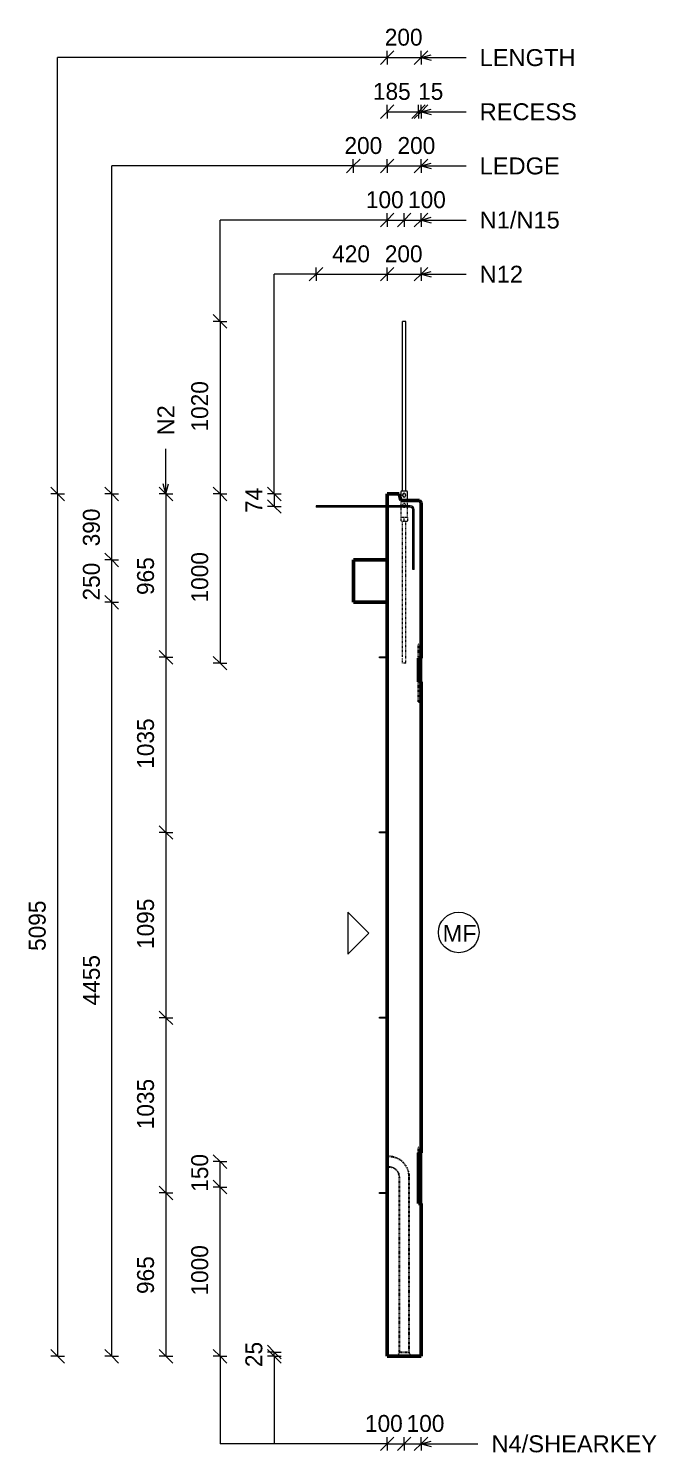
# Model space of a CAD drawing. Header units: millimetres. Extents: x -15811 to -4021, y -2230 to 7892.
# Drawn here: x -7731 to -4021, y -1964 to 6450 of the extents above; entities that cross this region are included whole.
import ezdxf

# ---------------------------------------------------------------- set-up
doc = ezdxf.new("R2010")
doc.units = ezdxf.units.MM
doc.linetypes.add('Dash', pattern=[6.36, 3.18, -3.18])
for name, color, linetype, lineweight in [('A-ANNO-DIMS', 211, 'Continuous', 9), ('A-ANNO-DIMS-40', 211, 'Continuous', 9), ('A-DETL-MBND', 5, 'Continuous', 18), ('A-DETL-THIN', 151, 'Continuous', 18), ('A-GENM', 13, 'Continuous', 18), ('A-GENM-HDLN', 13, 'Dash', 18), ('A-WALL', 113, 'Continuous', 25), ('A-WALL-HDLN', 110, 'Dash', 25), ('G-ANNO-TEXT', 231, 'Continuous', 9), ('S-BEAM', 12, 'Continuous', 18), ('S-RBAR', 171, 'Continuous', 18)]:
    doc.layers.add(name, color=color, linetype=linetype, lineweight=lineweight)
doc.styles.add('Arial_1', font='arial.ttf', dxfattribs={"height": 100})
doc.styles.add('Nirmala UI Semilight', font='NirmalaS.ttf', dxfattribs={"height": 100})
doc.dimstyles.new('Arrow_Filled_-_2_5_NI_UI', dxfattribs={"dimscale": 304.8, "dimtxt": 104.736395, "dimasz": 0.262467, "dimexe": 0.131234, "dimexo": 0.0625, "dimgap": 0.131234, "dimtad": 1, "dimdec": 4, "dimzin": 0, "dimdsep": 46, "dimtxsty": 'Nirmala UI Semilight', "dimblk1": 'OBLIQUE', "dimblk2": 'OBLIQUE', "dimsah": 1, "dimcen": 0.09, "dimazin": 0, "dimtfac": 1, "dimtdec": 4, "dimtix": 1, "dimtmove": 0, "dimatfit": 3, "dimfxl": 0.131234, "dimfxlon": 1, "dimtvp": 1, "dimtolj": 1, "dimtzin": 0, "dimarcsym": 2})
doc.dimstyles.new('Arrow_Filled_-_2_5_NI_UI_2', dxfattribs={"dimscale": 304.8, "dimtxt": 104.736395, "dimasz": 0.262467, "dimexe": 0.131234, "dimexo": 0.0625, "dimgap": 0.131234, "dimtad": 1, "dimdec": 4, "dimzin": 0, "dimdsep": 46, "dimtxsty": 'Nirmala UI Semilight', "dimblk1": 'OBLIQUE', "dimblk2": 'OBLIQUE', "dimsah": 1, "dimcen": 0.09, "dimazin": 0, "dimtfac": 1, "dimtdec": 4, "dimtix": 1, "dimtmove": 2, "dimatfit": 3, "dimfxl": 0.131234, "dimfxlon": 1, "dimtvp": 1, "dimtolj": 1, "dimtzin": 0, "dimarcsym": 2})

# ---------------------------------------------------------------- blocks, each defined once
blk = doc.blocks.new('M_Rectangular Corbel - M_Rectangular Corbel-1562977-Elevation Right')
at = {"layer": 'S-BEAM', "lineweight": 50}
for p, q in [((12913.8, 3310), (12713.8, 3310)), ((12713.8, 3310), (12713.8, 3060)), ((12913.8, 3060), (12913.8, 3310)), ((12713.8, 3060), (12913.8, 3060))]:
    blk.add_line(p, q, dxfattribs=at)
blk = doc.blocks.new('RR spread anchor face based - RR-SA-1_4-160-1726851-Elevation Right')
at = {"layer": 'A-GENM'}
for p, q in [((12868.8, 608), (12873.8, 608)), ((12868.8, 602), (12868.8, 608)), ((12873.8, 602), (12868.8, 602)), ((12873.8, 608), (12913.8, 608)), ((12873.8, 608), (12873.8, 602)), ((12913.8, 602), (12873.8, 602))]:
    blk.add_line(p, q, dxfattribs=at)
blk = doc.blocks.new('RR spread anchor face based - RR-SA-4_0-180-1726831-Elevation Right')
at = {"layer": 'A-GENM'}
for p, q in [((12996.3, 3717.2), (12993.8, 3712.2)), ((12993.8, 3712.2), (12993.8, 3661.2)), ((13031.3, 3717.2), (12996.3, 3717.2)), ((13033.8, 3712.2), (13031.3, 3717.2)), ((13033.8, 3660.5), (13033.8, 3712.2)), ((13004.8, 3690.9), (13004.8, 3694.9)), ((13022.8, 3694.9), (13022.8, 3690.9))]:
    blk.add_line(p, q, dxfattribs=at)
for centre, start, end in [((13013.8, 3694.9), 0, 180), ((13013.8, 3690.9), 180, 0)]:
    blk.add_arc(centre, 9, start, end, dxfattribs=at)
at = {"layer": 'A-GENM-HDLN'}
for p, q in [((12993.8, 3660.7), (12993.8, 3630)), ((12993.8, 3622), (12993.8, 3563.7)), ((13004.8, 3630.1), (13004.8, 3634.1)), ((13022.8, 3634.1), (13022.8, 3630.1)), ((13033.8, 3630), (13033.8, 3660.4)), ((13033.8, 3563.7), (13033.8, 3622)), ((12993.8, 3563.7), (13013.8, 3563.7)), ((12993.8, 3563.7), (12993.8, 3537.2)), ((12993.8, 3563.7), (13033.8, 3563.7)), ((13013.8, 3537.2), (12993.8, 3537.2)), ((13013.8, 3537.2), (13013.8, 3563.7)), ((13013.8, 3563.7), (13033.8, 3563.7)), ((13033.8, 3537.2), (13013.8, 3537.2)), ((13033.8, 3563.7), (13033.8, 3537.2))]:
    blk.add_line(p, q, dxfattribs=at)
for centre, start, end in [((13013.8, 3634.1), 360, 180), ((13013.8, 3630.1), 246.58871, 293.41129)]:
    blk.add_arc(centre, 9, start, end, dxfattribs=at)
blk = doc.blocks.new('DIMBLOCK77-Elevation Right')
at = {"layer": 'A-ANNO-DIMS-40'}
for p, q in [((-6031.8, 4998.4), (-6071.8, 4958.4)), ((-6031.8, 4998.4), (-5991.8, 5038.4)), ((-6031.8, 4998.4), (-6031.8, 5038.4)), ((-6031.8, 4998.4), (-5611.8, 4998.4)), ((-6031.8, 4998.4), (-6031.8, 4958.4)), ((-5611.8, 4998.4), (-5651.8, 4958.4)), ((-5611.8, 4998.4), (-5571.8, 5038.4)), ((-5611.8, 4998.4), (-5611.8, 5038.4)), ((-5611.8, 4998.4), (-5611.8, 4958.4))]:
    blk.add_line(p, q, dxfattribs=at)
at = {"layer": 'A-ANNO-DIMS-40', "color": 0, "insert": (-5937, 5168.9), "char_height": 100, "width": 276.504, "attachment_point": 1, "line_spacing_factor": 1.142579, "style": 'Nirmala UI Semilight'}
blk.add_mtext('420', dxfattribs=at)
blk = doc.blocks.new('_Oblique')
at = {"color": 0, "linetype": 'ByBlock', "lineweight": -2}
blk.add_line((-0.5, -0.5), (0.5, 0.5), dxfattribs=at)
blk = doc.blocks.new('DIMBLOCK78-Elevation Right')
at = {"layer": 'A-ANNO-DIMS-40'}
for p, q in [((-5611.8, 4998.4), (-5651.8, 4958.4)), ((-5611.8, 4998.4), (-5571.8, 5038.4)), ((-5611.8, 4998.4), (-5611.8, 5038.4)), ((-5611.8, 4998.4), (-5411.8, 4998.4)), ((-5611.8, 4998.4), (-5611.8, 4958.4)), ((-5411.8, 4998.4), (-5451.8, 4958.4)), ((-5411.8, 4998.4), (-5371.8, 5038.4)), ((-5411.8, 4998.4), (-5411.8, 5038.4)), ((-5411.8, 4998.4), (-5411.8, 4958.4))]:
    blk.add_line(p, q, dxfattribs=at)
at = {"layer": 'A-ANNO-DIMS-40', "color": 0, "insert": (-5626, 5168.9), "char_height": 100, "width": 274.219, "attachment_point": 1, "line_spacing_factor": 1.142579, "style": 'Nirmala UI Semilight'}
blk.add_mtext('200', dxfattribs=at)
blk = doc.blocks.new('DIMBLOCK79-Elevation Right')
at = {"layer": 'A-ANNO-DIMS-40'}
for p, q in [((-6279.1, 3700), (-6319.1, 3740)), ((-6279.1, 3700), (-6319.1, 3700)), ((-6279.1, 3626), (-6319.1, 3666)), ((-6279.1, 3626), (-6319.1, 3626)), ((-6279.1, 3700), (-6279.1, 3626)), ((-6279.1, 3700), (-6239.1, 3660)), ((-6279.1, 3700), (-6239.1, 3700)), ((-6279.1, 3626), (-6239.1, 3586)), ((-6279.1, 3626), (-6239.1, 3626))]:
    blk.add_line(p, q, dxfattribs=at)
at = {"layer": 'A-ANNO-DIMS-40', "color": 0, "insert": (-6449.6, 3587.8), "char_height": 100, "width": 180.527, "attachment_point": 1, "rotation": 90, "line_spacing_factor": 1.142579, "style": 'Nirmala UI Semilight'}
blk.add_mtext('74', dxfattribs=at)
blk = doc.blocks.new('DIMBLOCK80-Elevation Right')
at = {"layer": 'A-ANNO-DIMS-40'}
for p, q in [((-5611.8, 5318.4), (-5651.8, 5278.4)), ((-5611.8, 5318.4), (-5571.8, 5358.4)), ((-5611.8, 5318.4), (-5611.8, 5358.4)), ((-5611.8, 5318.4), (-5511.8, 5318.4)), ((-5611.8, 5318.4), (-5611.8, 5278.4)), ((-5511.8, 5318.4), (-5551.8, 5278.4)), ((-5511.8, 5318.4), (-5471.8, 5358.4)), ((-5511.8, 5318.4), (-5511.8, 5358.4)), ((-5511.8, 5318.4), (-5511.8, 5278.4))]:
    blk.add_line(p, q, dxfattribs=at)
at = {"layer": 'A-ANNO-DIMS-40', "color": 0, "insert": (-5737.4, 5488.9), "char_height": 100, "width": 246.797, "attachment_point": 1, "line_spacing_factor": 1.142579, "style": 'Nirmala UI Semilight'}
blk.add_mtext('100', dxfattribs=at)
blk = doc.blocks.new('DIMBLOCK81-Elevation Right')
at = {"layer": 'A-ANNO-DIMS-40'}
for p, q in [((-5511.8, 5318.4), (-5551.8, 5278.4)), ((-5511.8, 5318.4), (-5471.8, 5358.4)), ((-5511.8, 5318.4), (-5511.8, 5358.4)), ((-5511.8, 5318.4), (-5411.8, 5318.4)), ((-5511.8, 5318.4), (-5511.8, 5278.4)), ((-5411.8, 5318.4), (-5451.8, 5278.4)), ((-5411.8, 5318.4), (-5371.8, 5358.4)), ((-5411.8, 5318.4), (-5411.8, 5358.4)), ((-5411.8, 5318.4), (-5411.8, 5278.4))]:
    blk.add_line(p, q, dxfattribs=at)
at = {"layer": 'A-ANNO-DIMS-40', "color": 0, "insert": (-5488.5, 5488.9), "char_height": 100, "width": 246.797, "attachment_point": 1, "line_spacing_factor": 1.142579, "style": 'Nirmala UI Semilight'}
blk.add_mtext('100', dxfattribs=at)
blk = doc.blocks.new('DIMBLOCK82-Elevation Right')
at = {"layer": 'A-ANNO-DIMS-40'}
for p, q in [((-6599.1, 4720), (-6639.1, 4760)), ((-6599.1, 4720), (-6639.1, 4720)), ((-6599.1, 4720), (-6599.1, 3700)), ((-6599.1, 4720), (-6559.1, 4680)), ((-6599.1, 4720), (-6559.1, 4720)), ((-6599.1, 3700), (-6639.1, 3740)), ((-6599.1, 3700), (-6639.1, 3700)), ((-6599.1, 3700), (-6559.1, 3660)), ((-6599.1, 3700), (-6559.1, 3700))]:
    blk.add_line(p, q, dxfattribs=at)
at = {"layer": 'A-ANNO-DIMS-40', "color": 0, "insert": (-6769.6, 4069.1), "char_height": 100, "width": 338.203, "attachment_point": 1, "rotation": 90, "line_spacing_factor": 1.142579, "style": 'Nirmala UI Semilight'}
blk.add_mtext('1020', dxfattribs=at)
blk = doc.blocks.new('DIMBLOCK83-Elevation Right')
at = {"layer": 'A-ANNO-DIMS-40'}
for p, q in [((-6599.1, 3700), (-6639.1, 3740)), ((-6599.1, 3700), (-6639.1, 3700)), ((-6599.1, 3700), (-6599.1, 2700)), ((-6599.1, 3700), (-6559.1, 3660)), ((-6599.1, 3700), (-6559.1, 3700)), ((-6599.1, 2700), (-6639.1, 2740)), ((-6599.1, 2700), (-6639.1, 2700)), ((-6599.1, 2700), (-6559.1, 2660)), ((-6599.1, 2700), (-6559.1, 2700))]:
    blk.add_line(p, q, dxfattribs=at)
at = {"layer": 'A-ANNO-DIMS-40', "color": 0, "insert": (-6769.6, 3059.1), "char_height": 100, "width": 338.203, "attachment_point": 1, "rotation": 90, "line_spacing_factor": 1.142579, "style": 'Nirmala UI Semilight'}
blk.add_mtext('1000', dxfattribs=at)
blk = doc.blocks.new('DIMBLOCK84-Elevation Right')
at = {"layer": 'A-ANNO-DIMS-40'}
for p, q in [((-5811.8, 5638.4), (-5851.8, 5598.4)), ((-5811.8, 5638.4), (-5771.8, 5678.4)), ((-5811.8, 5638.4), (-5811.8, 5678.4)), ((-5811.8, 5638.4), (-5611.8, 5638.4)), ((-5811.8, 5638.4), (-5811.8, 5598.4)), ((-5611.8, 5638.4), (-5651.8, 5598.4)), ((-5611.8, 5638.4), (-5571.8, 5678.4)), ((-5611.8, 5638.4), (-5611.8, 5678.4)), ((-5611.8, 5638.4), (-5611.8, 5598.4))]:
    blk.add_line(p, q, dxfattribs=at)
at = {"layer": 'A-ANNO-DIMS-40', "color": 0, "insert": (-5864.3, 5808.9), "char_height": 100, "width": 274.219, "attachment_point": 1, "line_spacing_factor": 1.142579, "style": 'Nirmala UI Semilight'}
blk.add_mtext('200', dxfattribs=at)
blk = doc.blocks.new('DIMBLOCK85-Elevation Right')
at = {"layer": 'A-ANNO-DIMS-40'}
for p, q in [((-5611.8, 5638.4), (-5651.8, 5598.4)), ((-5611.8, 5638.4), (-5571.8, 5678.4)), ((-5611.8, 5638.4), (-5611.8, 5678.4)), ((-5611.8, 5638.4), (-5411.8, 5638.4)), ((-5611.8, 5638.4), (-5611.8, 5598.4)), ((-5411.8, 5638.4), (-5451.8, 5598.4)), ((-5411.8, 5638.4), (-5371.8, 5678.4)), ((-5411.8, 5638.4), (-5411.8, 5678.4)), ((-5411.8, 5638.4), (-5411.8, 5598.4))]:
    blk.add_line(p, q, dxfattribs=at)
at = {"layer": 'A-ANNO-DIMS-40', "color": 0, "insert": (-5550.7, 5808.9), "char_height": 100, "width": 274.219, "attachment_point": 1, "line_spacing_factor": 1.142579, "style": 'Nirmala UI Semilight'}
blk.add_mtext('200', dxfattribs=at)
blk = doc.blocks.new('DIMBLOCK86-Elevation Right')
at = {"layer": 'A-ANNO-DIMS-40'}
for p, q in [((-5611.8, 5958.4), (-5571.8, 5998.4)), ((-5611.8, 5958.4), (-5611.8, 5998.4)), ((-5426.8, 5958.4), (-5386.8, 5998.4)), ((-5426.8, 5958.4), (-5426.8, 5998.4)), ((-5611.8, 5958.4), (-5651.8, 5918.4)), ((-5611.8, 5958.4), (-5426.8, 5958.4)), ((-5611.8, 5958.4), (-5611.8, 5918.4)), ((-5426.8, 5958.4), (-5466.8, 5918.4)), ((-5426.8, 5958.4), (-5426.8, 5918.4))]:
    blk.add_line(p, q, dxfattribs=at)
at = {"layer": 'A-ANNO-DIMS-40', "color": 0, "insert": (-5696.1, 6128.9), "char_height": 100, "width": 246.797, "attachment_point": 1, "line_spacing_factor": 1.142579, "style": 'Nirmala UI Semilight'}
blk.add_mtext('185', dxfattribs=at)
blk = doc.blocks.new('DIMBLOCK87-Elevation Right')
at = {"layer": 'A-ANNO-DIMS-40'}
for p, q in [((-5426.8, 5958.4), (-5386.8, 5998.4)), ((-5426.8, 5958.4), (-5426.8, 5998.4)), ((-5411.8, 5958.4), (-5371.8, 5998.4)), ((-5411.8, 5958.4), (-5411.8, 5998.4)), ((-5426.8, 5958.4), (-5466.8, 5918.4)), ((-5411.8, 5958.4), (-5451.8, 5918.4)), ((-5426.8, 5958.4), (-5411.8, 5958.4)), ((-5426.8, 5958.4), (-5426.8, 5918.4)), ((-5411.8, 5958.4), (-5411.8, 5918.4))]:
    blk.add_line(p, q, dxfattribs=at)
at = {"layer": 'A-ANNO-DIMS-40', "color": 0, "insert": (-5428.9, 6128.9), "char_height": 100, "width": 155.391, "attachment_point": 1, "line_spacing_factor": 1.142579, "style": 'Nirmala UI Semilight'}
blk.add_mtext('15', dxfattribs=at)
blk = doc.blocks.new('DIMBLOCK88-Elevation Right')
at = {"layer": 'A-ANNO-DIMS-40'}
for p, q in [((-5611.8, 6278.4), (-5571.8, 6318.4)), ((-5611.8, 6278.4), (-5611.8, 6318.4)), ((-5411.8, 6278.4), (-5371.8, 6318.4)), ((-5411.8, 6278.4), (-5411.8, 6318.4)), ((-5611.8, 6278.4), (-5651.8, 6238.4)), ((-5611.8, 6278.4), (-5411.8, 6278.4)), ((-5611.8, 6278.4), (-5611.8, 6238.4)), ((-5411.8, 6278.4), (-5451.8, 6238.4)), ((-5411.8, 6278.4), (-5411.8, 6238.4))]:
    blk.add_line(p, q, dxfattribs=at)
at = {"layer": 'A-ANNO-DIMS-40', "color": 0, "insert": (-5626, 6448.9), "char_height": 100, "width": 274.219, "attachment_point": 1, "line_spacing_factor": 1.142579, "style": 'Nirmala UI Semilight'}
blk.add_mtext('200', dxfattribs=at)
blk = doc.blocks.new('DIMBLOCK89-Elevation Right')
at = {"layer": 'A-ANNO-DIMS-40'}
for p, q in [((-6919.1, 3700), (-6959.1, 3740)), ((-6919.1, 3700), (-6959.1, 3700)), ((-6919.1, 3700), (-6919.1, 2735)), ((-6919.1, 3700), (-6879.1, 3660)), ((-6919.1, 3700), (-6879.1, 3700)), ((-6919.1, 2735), (-6959.1, 2775)), ((-6919.1, 2735), (-6959.1, 2735)), ((-6919.1, 2735), (-6879.1, 2695)), ((-6919.1, 2735), (-6879.1, 2735))]:
    blk.add_line(p, q, dxfattribs=at)
at = {"layer": 'A-ANNO-DIMS-40', "color": 0, "insert": (-7089.6, 3103.2), "char_height": 100, "width": 274.219, "attachment_point": 1, "rotation": 90, "line_spacing_factor": 1.142579, "style": 'Nirmala UI Semilight'}
blk.add_mtext('965', dxfattribs=at)
blk = doc.blocks.new('DIMBLOCK90-Elevation Right')
at = {"layer": 'A-ANNO-DIMS-40'}
for p, q in [((-6919.1, 2735), (-6959.1, 2775)), ((-6919.1, 2735), (-6959.1, 2735)), ((-6919.1, 2735), (-6919.1, 1700)), ((-6919.1, 2735), (-6879.1, 2695)), ((-6919.1, 2735), (-6879.1, 2735)), ((-6919.1, 1700), (-6959.1, 1740)), ((-6919.1, 1700), (-6959.1, 1700)), ((-6919.1, 1700), (-6879.1, 1660)), ((-6919.1, 1700), (-6879.1, 1700))]:
    blk.add_line(p, q, dxfattribs=at)
at = {"layer": 'A-ANNO-DIMS-40', "color": 0, "insert": (-7089.6, 2076.6), "char_height": 100, "width": 338.203, "attachment_point": 1, "rotation": 90, "line_spacing_factor": 1.142579, "style": 'Nirmala UI Semilight'}
blk.add_mtext('1035', dxfattribs=at)
blk = doc.blocks.new('DIMBLOCK91-Elevation Right')
at = {"layer": 'A-ANNO-DIMS-40'}
for p, q in [((-6919.1, 1700), (-6959.1, 1740)), ((-6919.1, 1700), (-6959.1, 1700)), ((-6919.1, 1700), (-6919.1, 605)), ((-6919.1, 1700), (-6879.1, 1660)), ((-6919.1, 1700), (-6879.1, 1700)), ((-6919.1, 605), (-6959.1, 645)), ((-6919.1, 605), (-6959.1, 605)), ((-6919.1, 605), (-6879.1, 565)), ((-6919.1, 605), (-6879.1, 605))]:
    blk.add_line(p, q, dxfattribs=at)
at = {"layer": 'A-ANNO-DIMS-40', "color": 0, "insert": (-7089.6, 1011.6), "char_height": 100, "width": 338.203, "attachment_point": 1, "rotation": 90, "line_spacing_factor": 1.142579, "style": 'Nirmala UI Semilight'}
blk.add_mtext('1095', dxfattribs=at)
blk = doc.blocks.new('DIMBLOCK92-Elevation Right')
at = {"layer": 'A-ANNO-DIMS-40'}
for p, q in [((-6919.1, 605), (-6959.1, 645)), ((-6919.1, 605), (-6959.1, 605)), ((-6919.1, 605), (-6919.1, -430)), ((-6919.1, 605), (-6879.1, 565)), ((-6919.1, 605), (-6879.1, 605)), ((-6919.1, -430), (-6959.1, -390)), ((-6919.1, -430), (-6959.1, -430)), ((-6919.1, -430), (-6879.1, -470)), ((-6919.1, -430), (-6879.1, -430))]:
    blk.add_line(p, q, dxfattribs=at)
at = {"layer": 'A-ANNO-DIMS-40', "color": 0, "insert": (-7089.6, -53.4), "char_height": 100, "width": 338.203, "attachment_point": 1, "rotation": 90, "line_spacing_factor": 1.142579, "style": 'Nirmala UI Semilight'}
blk.add_mtext('1035', dxfattribs=at)
blk = doc.blocks.new('DIMBLOCK93-Elevation Right')
at = {"layer": 'A-ANNO-DIMS-40'}
for p, q in [((-6919.1, -430), (-6959.1, -390)), ((-6919.1, -430), (-6959.1, -430)), ((-6919.1, -430), (-6919.1, -1395)), ((-6919.1, -430), (-6879.1, -470)), ((-6919.1, -430), (-6879.1, -430)), ((-6919.1, -1395), (-6959.1, -1355)), ((-6919.1, -1395), (-6959.1, -1395)), ((-6919.1, -1395), (-6879.1, -1435)), ((-6919.1, -1395), (-6879.1, -1395))]:
    blk.add_line(p, q, dxfattribs=at)
at = {"layer": 'A-ANNO-DIMS-40', "color": 0, "insert": (-7089.6, -1026.8), "char_height": 100, "width": 274.219, "attachment_point": 1, "rotation": 90, "line_spacing_factor": 1.142579, "style": 'Nirmala UI Semilight'}
blk.add_mtext('965', dxfattribs=at)
blk = doc.blocks.new('DIMBLOCK94-Elevation Right')
at = {"layer": 'A-ANNO-DIMS-40'}
for p, q in [((-6599.1, -395), (-6639.1, -355)), ((-6599.1, -395), (-6639.1, -395)), ((-6599.1, -1395), (-6599.1, -395)), ((-6599.1, -395), (-6559.1, -435)), ((-6599.1, -395), (-6559.1, -395)), ((-6599.1, -1395), (-6639.1, -1355)), ((-6599.1, -1395), (-6639.1, -1395)), ((-6599.1, -1395), (-6559.1, -1435)), ((-6599.1, -1395), (-6559.1, -1395))]:
    blk.add_line(p, q, dxfattribs=at)
at = {"layer": 'A-ANNO-DIMS-40', "color": 0, "insert": (-6769.6, -1035.9), "char_height": 100, "width": 338.203, "attachment_point": 1, "rotation": 90, "line_spacing_factor": 1.142579, "style": 'Nirmala UI Semilight'}
blk.add_mtext('1000', dxfattribs=at)
blk = doc.blocks.new('DIMBLOCK95-Elevation Right')
at = {"layer": 'A-ANNO-DIMS-40'}
for p, q in [((-6599.1, -245), (-6639.1, -205)), ((-6599.1, -245), (-6639.1, -245)), ((-6599.1, -395), (-6599.1, -245)), ((-6599.1, -245), (-6559.1, -285)), ((-6599.1, -245), (-6559.1, -245)), ((-6599.1, -395), (-6639.1, -355)), ((-6599.1, -395), (-6639.1, -395)), ((-6599.1, -395), (-6559.1, -435)), ((-6599.1, -395), (-6559.1, -395))]:
    blk.add_line(p, q, dxfattribs=at)
at = {"layer": 'A-ANNO-DIMS-40', "color": 0, "insert": (-6769.6, -422.8), "char_height": 100, "width": 246.797, "attachment_point": 1, "rotation": 90, "line_spacing_factor": 1.142579, "style": 'Nirmala UI Semilight'}
blk.add_mtext('150', dxfattribs=at)
blk = doc.blocks.new('DIMBLOCK96-Elevation Right')
at = {"layer": 'A-ANNO-DIMS-40'}
for p, q in [((-6279.1, -1370), (-6319.1, -1330)), ((-6279.1, -1395), (-6319.1, -1355)), ((-6279.1, -1370), (-6319.1, -1370)), ((-6279.1, -1395), (-6319.1, -1395)), ((-6279.1, -1395), (-6279.1, -1370)), ((-6279.1, -1370), (-6239.1, -1410)), ((-6279.1, -1370), (-6239.1, -1370)), ((-6279.1, -1395), (-6239.1, -1435)), ((-6279.1, -1395), (-6239.1, -1395))]:
    blk.add_line(p, q, dxfattribs=at)
at = {"layer": 'A-ANNO-DIMS-40', "color": 0, "insert": (-6449.6, -1458.7), "char_height": 100, "width": 182.813, "attachment_point": 1, "rotation": 90, "line_spacing_factor": 1.142579, "style": 'Nirmala UI Semilight'}
blk.add_mtext('25', dxfattribs=at)
blk = doc.blocks.new('DIMBLOCK97-Elevation Right')
at = {"layer": 'A-ANNO-DIMS-40'}
for p, q in [((-5611.8, -1912.1), (-5651.8, -1952.1)), ((-5611.8, -1912.1), (-5571.8, -1872.1)), ((-5611.8, -1912.1), (-5611.8, -1872.1)), ((-5611.8, -1912.1), (-5511.8, -1912.1)), ((-5611.8, -1912.1), (-5611.8, -1952.1)), ((-5511.8, -1912.1), (-5551.8, -1952.1)), ((-5511.8, -1912.1), (-5471.8, -1872.1)), ((-5511.8, -1912.1), (-5511.8, -1872.1)), ((-5511.8, -1912.1), (-5511.8, -1952.1))]:
    blk.add_line(p, q, dxfattribs=at)
at = {"layer": 'A-ANNO-DIMS-40', "color": 0, "insert": (-5743, -1741.7), "char_height": 100, "width": 246.797, "attachment_point": 1, "line_spacing_factor": 1.142579, "style": 'Nirmala UI Semilight'}
blk.add_mtext('100', dxfattribs=at)
blk = doc.blocks.new('DIMBLOCK98-Elevation Right')
at = {"layer": 'A-ANNO-DIMS-40'}
for p, q in [((-5511.8, -1912.1), (-5551.8, -1952.1)), ((-5511.8, -1912.1), (-5471.8, -1872.1)), ((-5511.8, -1912.1), (-5511.8, -1872.1)), ((-5511.8, -1912.1), (-5411.8, -1912.1)), ((-5511.8, -1912.1), (-5511.8, -1952.1)), ((-5411.8, -1912.1), (-5451.8, -1952.1)), ((-5411.8, -1912.1), (-5371.8, -1872.1)), ((-5411.8, -1912.1), (-5411.8, -1872.1)), ((-5411.8, -1912.1), (-5411.8, -1952.1))]:
    blk.add_line(p, q, dxfattribs=at)
at = {"layer": 'A-ANNO-DIMS-40', "color": 0, "insert": (-5496.8, -1741.7), "char_height": 100, "width": 246.797, "attachment_point": 1, "line_spacing_factor": 1.142579, "style": 'Nirmala UI Semilight'}
blk.add_mtext('100', dxfattribs=at)
blk = doc.blocks.new('DIMBLOCK99-Elevation Right')
at = {"layer": 'A-ANNO-DIMS-40'}
for p, q in [((-7239.1, 3060), (-7279.1, 3100)), ((-7239.1, 3060), (-7279.1, 3060)), ((-7239.1, -1395), (-7239.1, 3060)), ((-7239.1, 3060), (-7199.1, 3020)), ((-7239.1, 3060), (-7199.1, 3060)), ((-7239.1, -1395), (-7279.1, -1355)), ((-7239.1, -1395), (-7279.1, -1395)), ((-7239.1, -1395), (-7199.1, -1435)), ((-7239.1, -1395), (-7199.1, -1395))]:
    blk.add_line(p, q, dxfattribs=at)
at = {"layer": 'A-ANNO-DIMS-40', "color": 0, "insert": (-7409.6, 678.3), "char_height": 100, "width": 370.196, "attachment_point": 1, "rotation": 90, "line_spacing_factor": 1.142579, "style": 'Nirmala UI Semilight'}
blk.add_mtext('4455', dxfattribs=at)
blk = doc.blocks.new('DIMBLOCK100-Elevation Right')
at = {"layer": 'A-ANNO-DIMS-40'}
for p, q in [((-7239.1, 3310), (-7279.1, 3350)), ((-7239.1, 3310), (-7279.1, 3310)), ((-7239.1, 3060), (-7239.1, 3310)), ((-7239.1, 3310), (-7199.1, 3270)), ((-7239.1, 3310), (-7199.1, 3310)), ((-7239.1, 3060), (-7279.1, 3100)), ((-7239.1, 3060), (-7279.1, 3060)), ((-7239.1, 3060), (-7199.1, 3020)), ((-7239.1, 3060), (-7199.1, 3060))]:
    blk.add_line(p, q, dxfattribs=at)
at = {"layer": 'A-ANNO-DIMS-40', "color": 0, "insert": (-7409.6, 3070.7), "char_height": 100, "width": 274.219, "attachment_point": 1, "rotation": 90, "line_spacing_factor": 1.142579, "style": 'Nirmala UI Semilight'}
blk.add_mtext('250', dxfattribs=at)
blk = doc.blocks.new('DIMBLOCK101-Elevation Right')
at = {"layer": 'A-ANNO-DIMS-40'}
for p, q in [((-7239.1, 3700), (-7279.1, 3740)), ((-7239.1, 3700), (-7279.1, 3700)), ((-7239.1, 3310), (-7239.1, 3700)), ((-7239.1, 3700), (-7199.1, 3660)), ((-7239.1, 3700), (-7199.1, 3700)), ((-7239.1, 3310), (-7279.1, 3350)), ((-7239.1, 3310), (-7279.1, 3310)), ((-7239.1, 3310), (-7199.1, 3270)), ((-7239.1, 3310), (-7199.1, 3310))]:
    blk.add_line(p, q, dxfattribs=at)
at = {"layer": 'A-ANNO-DIMS-40', "color": 0, "insert": (-7409.6, 3390.7), "char_height": 100, "width": 274.219, "attachment_point": 1, "rotation": 90, "line_spacing_factor": 1.142579, "style": 'Nirmala UI Semilight'}
blk.add_mtext('390', dxfattribs=at)
blk = doc.blocks.new('DIMBLOCK102-Elevation Right')
at = {"layer": 'A-ANNO-DIMS-40'}
for p, q in [((-7559.1, 3700), (-7599.1, 3740)), ((-7559.1, 3700), (-7599.1, 3700)), ((-7559.1, 3700), (-7559.1, -1395)), ((-7559.1, 3700), (-7519.1, 3660)), ((-7559.1, 3700), (-7519.1, 3700)), ((-7559.1, -1395), (-7599.1, -1355)), ((-7559.1, -1395), (-7599.1, -1395)), ((-7559.1, -1395), (-7519.1, -1435)), ((-7559.1, -1395), (-7519.1, -1395))]:
    blk.add_line(p, q, dxfattribs=at)
at = {"layer": 'A-ANNO-DIMS-40', "color": 0, "insert": (-7729.6, 1000.2), "char_height": 100, "width": 365.625, "attachment_point": 1, "rotation": 90, "line_spacing_factor": 1.142579, "style": 'Nirmala UI Semilight'}
blk.add_mtext('5095', dxfattribs=at)

msp = doc.modelspace()

# ---------------------------------------------------------------- linework, layer by layer
at = {"layer": 'A-DETL-MBND'}
for p, q in [((-7559.11057, 3700), (-7559.11057, 6278.38501)), ((-5611.76253, 6278.38501), (-7559.11057, 6278.38501)), ((-7239.11057, 3700), (-7239.11057, 5638.38501)), ((-5811.76253, 5638.38501), (-7239.11057, 5638.38501)), ((-6599.11057, 4720), (-6599.11057, 5318.38501)), ((-5611.76253, 5318.38501), (-6599.11057, 5318.38501)), ((-6279.11057, 3700), (-6279.11057, 4998.38501)), ((-6031.76253, 4998.38501), (-6279.11057, 4998.38501)), ((-6599.11057, -1395), (-6599.11057, -1912.13619)), ((-6279.11057, -1395), (-6279.11057, -1912.13619)), ((-5611.76253, -1912.13619), (-6599.11057, -1912.13619))]:
    msp.add_line(p, q, dxfattribs=at)
at = {"layer": 'A-DETL-THIN'}
for p, q in [((-5844.42323, 1229.19378), (-5844.42323, 981.49825)), ((-5720.57547, 1105.34602), (-5844.42323, 1229.19378)), ((-5844.42323, 981.49825), (-5720.57547, 1105.34602))]:
    msp.add_line(p, q, dxfattribs=at)
msp.add_circle((-5189.18475, 1109.47043), 120, dxfattribs=at)
at = {"layer": 'A-WALL', "lineweight": 50}
for p, q in [((-5611.76253, 3700), (-5611.76253, -1395)), ((-5541.52567, 3700), (-5611.76253, 3700)), ((-5531.64286, 3660.46875), (-5541.52567, 3700)), ((-5421.78138, 3660.46875), (-5531.64286, 3660.46875)), ((-5411.76253, 3650.4499), (-5421.78138, 3660.46875)), ((-5411.76253, 2729.5433), (-5411.76253, 3650.4499)), ((-5426.76253, 2590.41207), (-5426.76253, 2729.5433)), ((-5426.76253, 2729.5433), (-5411.76253, 2729.5433)), ((-5411.76253, 2590.41207), (-5426.76253, 2590.41207)), ((-5411.76253, -192.46461), (-5411.76253, 2590.41207)), ((-5426.76253, -492.22307), (-5426.76253, -192.46461)), ((-5426.76253, -192.46461), (-5411.76253, -192.46461)), ((-5411.76253, -492.22307), (-5426.76253, -492.22307)), ((-5411.76253, -1395), (-5411.76253, -492.22307)), ((-5611.76253, -1395), (-5411.76253, -1395))]:
    msp.add_line(p, q, dxfattribs=at)
at = {"layer": 'A-WALL'}
for p, q in [((-5411.76253, 2729.53171), (-5411.76253, 2590.42366)), ((-5411.76253, -192.46461), (-5411.76253, -492.22307))]:
    msp.add_line(p, q, dxfattribs=at)
at = {"layer": 'A-WALL-HDLN'}
for p, q in [((-5411.76253, 2809.97768), (-5426.76253, 2809.97768)), ((-5426.76253, 2729.5433), (-5426.76253, 2809.97768)), ((-5411.81214, 2772.18017), (-5426.76253, 2772.18017)), ((-5426.76253, 2509.97768), (-5426.76253, 2590.41207)), ((-5426.76253, 2509.97768), (-5411.76253, 2509.97768)), ((-5426.76253, 2472.18017), (-5426.76253, 2509.15838)), ((-5426.76253, 2472.18017), (-5411.81214, 2472.18017)), ((-5411.76253, -161.88203), (-5426.76253, -161.88203)), ((-5426.76253, -191.40851), (-5426.76253, -161.88203)), ((-5601.76253, -215), (-5611.76253, -215)), ((-5611.76253, -275), (-5601.76253, -275)), ((-5541.76253, -335), (-5541.76253, -1376.25)), ((-5481.76253, -1376.25), (-5481.76253, -335)), ((-5426.76253, -461.88203), (-5411.76253, -461.88203)), ((-5549.26253, -1395), (-5541.78091, -1376.29595)), ((-5539.26253, -1370), (-5484.26253, -1370)), ((-5481.74415, -1376.29595), (-5474.26253, -1395))]:
    msp.add_line(p, q, dxfattribs=at)
at = {"layer": 'A-WALL-HDLN', "flags": 128}
for points in [[(-5481.76253, -335), (-5481.85852, -330.20128), (-5482.14633, -325.41024), (-5482.6255, -320.63454), (-5483.29526, -315.88182), (-5484.15454, -311.15968), (-5485.20197, -306.47568), (-5486.43588, -301.83732), (-5487.85428, -297.25201), (-5489.45491, -292.72709), (-5491.23521, -288.2698), (-5493.19233, -283.88726), (-5495.32314, -279.5865), (-5497.62423, -275.37438), (-5500.09192, -271.25766), (-5502.72226, -267.2429), (-5505.51104, -263.33655), (-5508.45381, -259.54484), (-5511.54584, -255.87384), (-5514.78221, -252.32943), (-5518.15773, -248.91727), (-5521.66699, -245.64283), (-5525.30439, -242.51133), (-5529.06411, -239.52781), (-5532.94013, -236.69701), (-5536.92625, -234.02348), (-5541.0161, -231.51149), (-5545.20313, -229.16506), (-5549.48064, -226.98795), (-5553.84179, -224.98363), (-5558.2796, -223.15531), (-5562.78698, -221.50592), (-5567.35671, -220.0381), (-5571.98148, -218.75419), (-5576.65389, -217.65625), (-5581.36647, -216.74603), (-5586.11169, -216.025), (-5590.88194, -215.4943), (-5595.66959, -215.15478), (-5600.467, -215.00699), (-5601.76253, -215)], [(-5601.76253, -275), (-5599.36317, -275.04799), (-5596.96765, -275.1919), (-5594.5798, -275.43148), (-5592.20344, -275.76636), (-5589.84237, -276.19601), (-5587.50037, -276.71972), (-5585.18119, -277.33667), (-5582.88854, -278.04587), (-5580.62608, -278.84619), (-5578.39743, -279.73634), (-5576.20616, -280.7149), (-5574.05578, -281.7803), (-5571.94972, -282.93085), (-5569.89136, -284.16469), (-5567.88398, -285.47986), (-5565.93081, -286.87425), (-5564.03495, -288.34564), (-5562.19945, -289.89166), (-5560.42724, -291.50984), (-5558.72117, -293.1976), (-5557.08394, -294.95223), (-5555.5182, -296.77093), (-5554.02643, -298.65079), (-5552.61104, -300.5888), (-5551.27427, -302.58186), (-5550.01828, -304.62678), (-5548.84506, -306.7203), (-5547.75651, -308.85905), (-5546.75435, -311.03963), (-5545.84019, -313.25853), (-5545.01549, -315.51222), (-5544.28158, -317.79709), (-5543.63963, -320.10947), (-5543.09066, -322.44568), (-5542.63555, -324.80197), (-5542.27503, -327.17458), (-5542.00968, -329.5597), (-5541.83992, -331.95353), (-5541.76603, -334.35223), (-5541.76253, -335)], [(-5539.26253, -1370), (-5540.34757, -1372.71259), (-5541.13088, -1374.67088), (-5541.6042, -1375.85417), (-5541.74698, -1376.21069)], [(-5481.77809, -1376.21069), (-5481.92086, -1375.85417), (-5482.39418, -1374.67088), (-5483.17749, -1372.71259), (-5484.26253, -1370)]]:
    msp.add_lwpolyline(points, dxfattribs=at)
at = {"layer": 'G-ANNO-TEXT', "color": 7}
for p, q in [((-5411.88058, 6278.31248), (-5351.88058, 6294.38943)), ((-5411.88058, 6278.31248), (-5351.88058, 6262.23552)), ((-5411.88058, 6278.31248), (-5145.6007, 6278.31248)), ((-5411.88058, 5958.31248), (-5351.88058, 5974.38943)), ((-5411.88058, 5958.31248), (-5351.88058, 5942.23552)), ((-5411.88058, 5958.31248), (-5145.6007, 5958.31248)), ((-5411.88058, 5638.31248), (-5351.88058, 5654.38943)), ((-5411.88058, 5638.31248), (-5351.88058, 5622.23552)), ((-5411.88058, 5638.31248), (-5145.6007, 5638.31248)), ((-5411.88058, 5318.5818), (-5351.88058, 5334.65875)), ((-5411.88058, 5318.5818), (-5351.88058, 5302.50484)), ((-5411.88058, 5318.5818), (-5145.6007, 5318.5818)), ((-5411.88058, 4998.5818), (-5351.88058, 5014.65875)), ((-5411.88058, 4998.5818), (-5351.88058, 4982.50484)), ((-5411.88058, 4998.5818), (-5145.6007, 4998.5818)), ((-6919.26349, 3699.89653), (-6919.26349, 3966.17642)), ((-6919.26349, 3699.89653), (-6935.34044, 3759.89653)), ((-6919.26349, 3699.89653), (-6903.18654, 3759.89653)), ((-5411.88058, -1912.08766), (-5351.88058, -1896.01071)), ((-5411.88058, -1912.08766), (-5351.88058, -1928.16461)), ((-5411.88058, -1912.08766), (-5075.55387, -1912.08766))]:
    msp.add_line(p, q, dxfattribs=at)
at = {"layer": 'S-RBAR'}
for p, q in [((-5501.76253, 4720), (-5521.76253, 4720)), ((-5521.76253, 3717.23955), (-5521.76253, 4720)), ((-5501.76253, 3717.23955), (-5501.76253, 4720)), ((-5475.76253, 3630), (-6031.76253, 3630)), ((-6031.76253, 3630), (-6031.76253, 3622)), ((-5475.76253, 3622), (-6031.76253, 3622)), ((-5459.76253, 3254), (-5459.76253, 3606)), ((-5451.76253, 3254), (-5451.76253, 3606)), ((-5451.76253, 3254), (-5459.76253, 3254))]:
    msp.add_line(p, q, dxfattribs=at)
at = {"layer": 'S-RBAR', "linetype": 'Dash'}
for p, q in [((-5521.76253, 2738), (-5521.76253, 3537.23955)), ((-5501.76253, 2752.5), (-5501.76253, 3537.23955)), ((-5521.76253, 2700), (-5521.76253, 2732)), ((-5501.76253, 2700), (-5521.76253, 2700)), ((-5501.76253, 2723.5), (-5501.76253, 2746.5)), ((-5501.76253, 2700), (-5501.76253, 2717.5))]:
    msp.add_line(p, q, dxfattribs=at)
at = {"layer": 'S-RBAR'}
for radius in [24, 16]:
    msp.add_arc((-5475.76253, 3606), radius, 0, 90, dxfattribs=at)

# ---------------------------------------------------------------- block references
at = {"layer": 'A-GENM'}
for p in [(-18525.56636, 2130), (-18525.56636, 1095), (-18525.56636, 0), (-18525.56636, -1035)]:
    msp.add_blockref('RR spread anchor face based - RR-SA-1_4-160-1726851-Elevation Right', p, dxfattribs=at)
at = {"layer": 'A-GENM-HDLN'}
msp.add_blockref('RR spread anchor face based - RR-SA-4_0-180-1726831-Elevation Right', (-18525.56636, 0), dxfattribs=at)
at = {"layer": 'S-BEAM'}
msp.add_blockref('M_Rectangular Corbel - M_Rectangular Corbel-1562977-Elevation Right', (-18525.56636, 0), dxfattribs=at)

# ---------------------------------------------------------------- texts
at = {"layer": 'G-ANNO-TEXT', "color": 7, "char_height": 100, "attachment_point": 1, "style": 'Arial_1'}
for s, insert, width in [('LENGTH', (-5065.6007, 6328.31248), 686.2445), ('RECESS', (-5065.6007, 6008.31248), 692.658), ('LEDGE', (-5065.6007, 5688.31248), 570.8015), ('N1/N15', (-5065.6007, 5368.5818), 570.8015), ('N12', (-5065.6007, 5048.5818), 307.848), ('MF', (-5284.50874, 1154.10847), 240.50625), ('N4/SHEARKEY', (-4995.55387, -1862.08766), 1180.084)]:
    msp.add_mtext(s, dxfattribs=dict(at, insert=insert, width=width))
at = {"layer": 'G-ANNO-TEXT', "color": 7, "insert": (-6969.26349, 4046.17642), "char_height": 100, "width": 214.85225, "attachment_point": 1, "rotation": 90, "style": 'Arial_1'}
msp.add_mtext('N2', dxfattribs=at)

# ---------------------------------------------------------------- dimensions: what is measured, and where the dimension line sits
at = {"layer": 'A-ANNO-DIMS'}
for base, p1, p2, override, picture, middle in [((-5411.76253, 6278.38501), (-5611.76253, 6238.38501), (-5411.76253, 6238.38501), {"dimpost": '<>', "dimfxl": 200}, 'DIMBLOCK88-Elevation Right', (-5511.76253, 6370.05865)), ((-5611.76253, 4998.38501), (-6031.76253, 4958.38501), (-5611.76253, 4958.38501), {"dimpost": '<>', "dimfxl": 420}, 'DIMBLOCK77-Elevation Right', (-5821.76253, 5090.05865)), ((-5411.76253, 4998.38501), (-5611.76253, 4958.38501), (-5411.76253, 4958.38501), {"dimpost": '<>', "dimfxl": 200}, 'DIMBLOCK78-Elevation Right', (-5511.76253, 5090.05865))]:
    dim = msp.add_linear_dim(base=base, p1=p1, p2=p2, dimstyle='Arrow_Filled_-_2_5_NI_UI', override=override, dxfattribs=at)
    dim.commit()
    dim.dimension.update_dxf_attribs({"geometry": picture, "text_midpoint": middle})
for base, p1, p2, override, picture, middle in [((-5426.76253, 5958.38501), (-5611.76253, 5918.38501), (-5426.76253, 5918.38501), {"dimpost": '<>', "dimfxl": 185}, 'DIMBLOCK86-Elevation Right', (-5572.69528, 6062.18712)), ((-5411.76253, 5958.38501), (-5426.76253, 5918.38501), (-5411.76253, 5918.38501), {"dimpost": '<>', "dimfxl": 15}, 'DIMBLOCK87-Elevation Right', (-5351.21363, 6062.18712)), ((-5611.76253, 5638.38501), (-5811.76253, 5598.38501), (-5611.76253, 5598.38501), {"dimpost": '<>', "dimfxl": 200}, 'DIMBLOCK84-Elevation Right', (-5727.23359, 5742.18712)), ((-5411.76253, 5638.38501), (-5611.76253, 5598.38501), (-5411.76253, 5598.38501), {"dimpost": '<>', "dimfxl": 200}, 'DIMBLOCK85-Elevation Right', (-5413.5456, 5742.18712)), ((-5511.76253, 5318.38501), (-5611.76253, 5278.38501), (-5511.76253, 5278.38501), {"dimpost": '<>', "dimfxl": 100}, 'DIMBLOCK80-Elevation Right', (-5613.98084, 5422.18712)), ((-5411.76253, 5318.38501), (-5511.76253, 5278.38501), (-5411.76253, 5278.38501), {"dimpost": '<>', "dimfxl": 100}, 'DIMBLOCK81-Elevation Right', (-5365.1321, 5422.18712)), ((-5511.76253, -1912.13619), (-5611.76253, -1872.13619), (-5511.76253, -1872.13619), {"dimpost": '<>', "dimfxl": 100}, 'DIMBLOCK97-Elevation Right', (-5619.58458, -1808.33409)), ((-5411.76253, -1912.13619), (-5511.76253, -1872.13619), (-5411.76253, -1872.13619), {"dimpost": '<>', "dimfxl": 100}, 'DIMBLOCK98-Elevation Right', (-5373.36917, -1808.33409))]:
    dim = msp.add_linear_dim(base=base, p1=p1, p2=p2, dimstyle='Arrow_Filled_-_2_5_NI_UI_2', override=override, dxfattribs=at)
    dim.commit()
    dim.dimension.update_dxf_attribs({"geometry": picture, "text_midpoint": middle, "dimtype": 160})
for base, p1, p2, override, picture, middle in [((-6599.11057, 3700), (-6559.11057, 4720), (-6559.11057, 3700), {"dimpost": '<>', "dimfxl": 1020}, 'DIMBLOCK82-Elevation Right', (-6691.06315, 4210)), ((-7559.11057, -1395), (-7519.11057, 3700), (-7519.11057, -1395), {"dimpost": '<>', "dimfxl": 5095}, 'DIMBLOCK102-Elevation Right', (-7650.81908, 1152.5)), ((-7239.11057, 3700), (-7199.11057, 3310), (-7199.11057, 3700), {"dimpost": '<>', "dimfxl": 390}, 'DIMBLOCK101-Elevation Right', (-7330.81908, 3505)), ((-6919.11057, 2735), (-6879.11057, 3700), (-6879.11057, 2735), {"dimpost": '<>', "dimfxl": 965}, 'DIMBLOCK89-Elevation Right', (-7010.81908, 3217.5)), ((-6599.11057, 2700), (-6559.11057, 3700), (-6559.11057, 2700), {"dimpost": '<>', "dimfxl": 1000}, 'DIMBLOCK83-Elevation Right', (-6691.06315, 3200)), ((-6279.11057, 3626), (-6239.11057, 3700), (-6239.11057, 3626), {"dimpost": '<>', "dimfxl": 74}, 'DIMBLOCK79-Elevation Right', (-6369.11057, 3663)), ((-7239.11057, 3310), (-7199.11057, 3060), (-7199.11057, 3310), {"dimpost": '<>', "dimfxl": 250}, 'DIMBLOCK100-Elevation Right', (-7330.78421, 3185)), ((-7239.11057, 3060), (-7199.11057, -1395), (-7199.11057, 3060), {"dimpost": '<>', "dimfxl": 4455}, 'DIMBLOCK99-Elevation Right', (-7329.94739, 832.5)), ((-6919.11057, 1700), (-6879.11057, 2735), (-6879.11057, 1700), {"dimpost": '<>', "dimfxl": 1035}, 'DIMBLOCK90-Elevation Right', (-7011.09802, 2217.5)), ((-6919.11057, 605), (-6879.11057, 1700), (-6879.11057, 605), {"dimpost": '<>', "dimfxl": 1095}, 'DIMBLOCK91-Elevation Right', (-7011.09802, 1152.5)), ((-6919.11057, -430), (-6879.11057, 605), (-6879.11057, -430), {"dimpost": '<>', "dimfxl": 1035}, 'DIMBLOCK92-Elevation Right', (-7011.09802, 87.5)), ((-6599.11057, -245), (-6559.11057, -395), (-6559.11057, -245), {"dimpost": '<>', "dimfxl": 150}, 'DIMBLOCK95-Elevation Right', (-6691.06315, -320)), ((-6919.11057, -1395), (-6879.11057, -430), (-6879.11057, -1395), {"dimpost": '<>', "dimfxl": 965}, 'DIMBLOCK93-Elevation Right', (-7010.81908, -912.5)), ((-6599.11057, -395), (-6559.11057, -1395), (-6559.11057, -395), {"dimpost": '<>', "dimfxl": 1000}, 'DIMBLOCK94-Elevation Right', (-6691.06315, -895)), ((-6279.11057, -1370), (-6239.11057, -1395), (-6239.11057, -1370), {"dimpost": '<>', "dimfxl": 25}, 'DIMBLOCK96-Elevation Right', (-6370.78421, -1382.5))]:
    dim = msp.add_linear_dim(base=base, p1=p1, p2=p2, angle=90, dimstyle='Arrow_Filled_-_2_5_NI_UI', override=override, dxfattribs=at)
    dim.commit()
    dim.dimension.update_dxf_attribs({"geometry": picture, "text_midpoint": middle})

doc.saveas('drawing.dxf')
